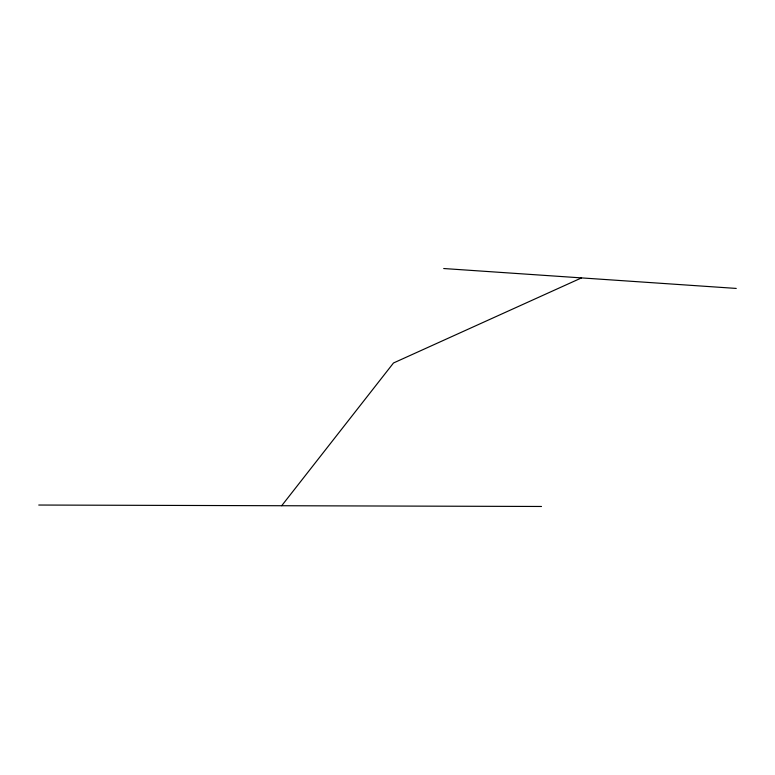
<?xml version="1.0" encoding="UTF-8"?>
<svg xmlns="http://www.w3.org/2000/svg" width="775" height="775" viewBox="0 0 775 775"><rect width="100%" height="100%" fill="white"/><g stroke="black" fill="none" stroke-linecap="round" stroke-linejoin="round"><path stroke-width="1.16" d="M281.693 505.726L393.497 362.981L581.502 277.905M38.75 505.038L541.502 506.472M443.697 268.528L736.25 288.426"/></g></svg>
